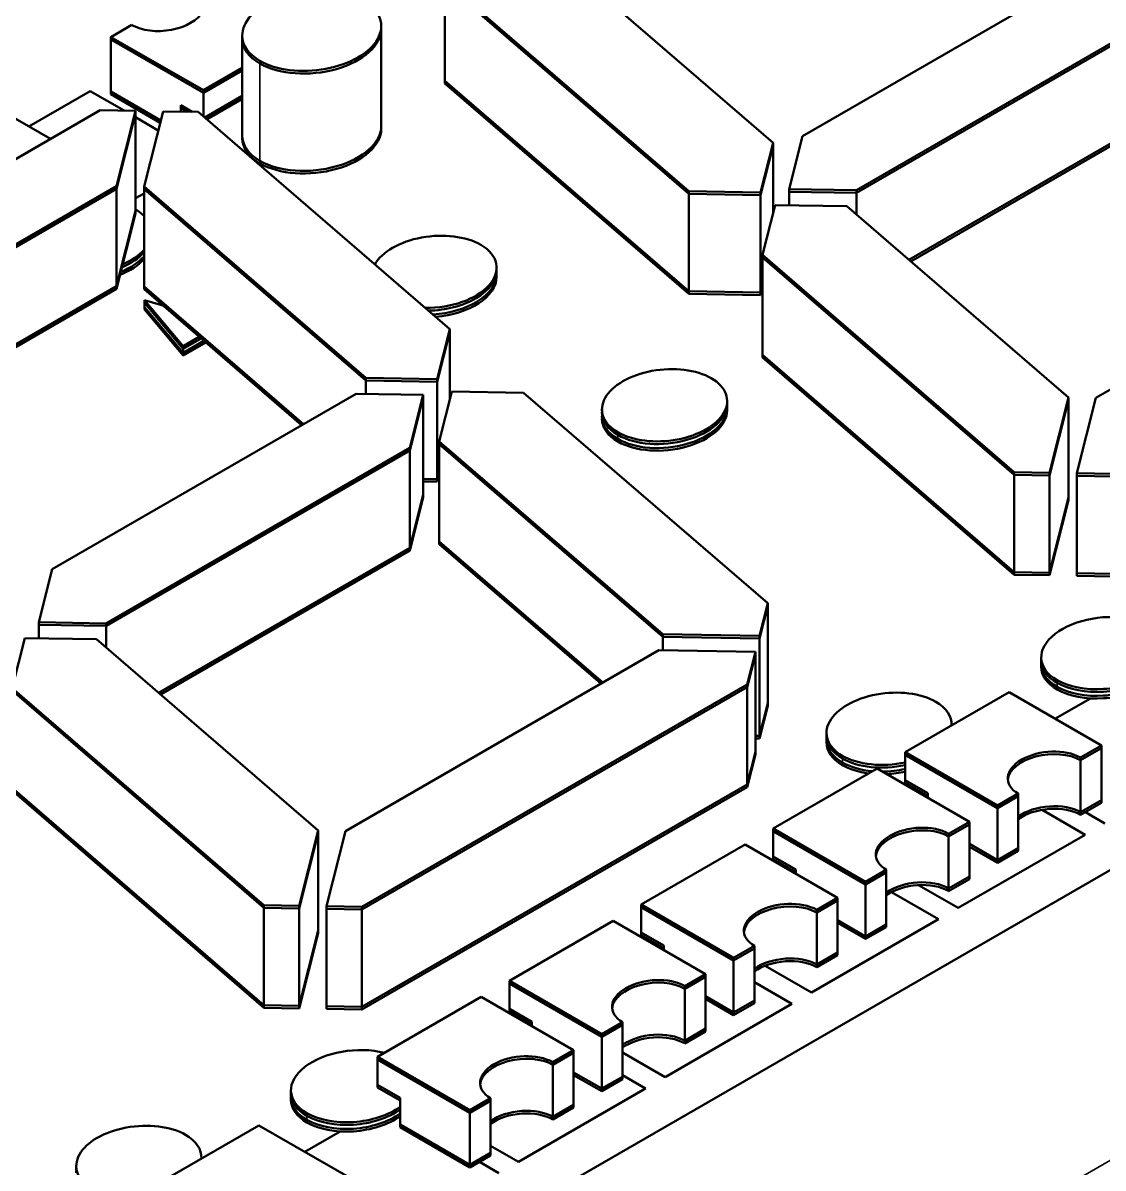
# Model space of a CAD drawing. Header units: inches. Extents: x -20.7 to 49, y -43 to 17.2.
# Drawn here: x 15.621 to 17.184, y 11.837 to 13.495 of the extents above; entities that cross this region are included whole.
import ezdxf

# ---------------------------------------------------------------- set-up
doc = ezdxf.new("R2010")
doc.units = ezdxf.units.IN
doc.header["$MEASUREMENT"] = 0
doc.layers.add('Visible (ANSI)', color=7, linetype='Continuous', lineweight=50)
doc.layers.add('Visible Narrow (ANSI)', color=7, linetype='Continuous', lineweight=35)

msp = doc.modelspace()

# ---------------------------------------------------------------- linework, layer by layer
at = {"layer": 'Visible (ANSI)'}
for p, q in [((16.3834, 13.6003), (16.7069, 13.3211)), ((16.7493, 13.3306), (17.189, 13.5845)), ((16.5849, 13.2509), (16.2316, 13.5554)), ((16.2316, 13.5554), (16.2316, 13.4108)), ((16.5849, 13.247), (16.2316, 13.5516)), ((16.2316, 13.5516), (16.2316, 13.4069)), ((17.2671, 13.5061), (16.8274, 13.2523)), ((17.2671, 13.5023), (16.8274, 13.2484)), ((15.7487, 13.4741), (15.7788, 13.4915)), ((16.1398, 13.4899), (16.1398, 13.3452)), ((16.1398, 13.4861), (16.1398, 13.3414)), ((15.8824, 13.397), (15.7487, 13.4741)), ((15.7487, 13.4741), (15.7487, 13.395)), ((15.8824, 13.3931), (15.7487, 13.4703)), ((15.7487, 13.4703), (15.7487, 13.3912)), ((15.9387, 13.4763), (15.9387, 13.3316)), ((15.9387, 13.4724), (15.9387, 13.3278)), ((15.8824, 13.397), (15.9387, 13.4295)), ((15.8824, 13.3931), (15.9387, 13.4256)), ((16.2316, 13.4108), (16.5849, 13.1062)), ((15.6299, 13.3445), (15.7187, 13.3957)), ((15.7187, 13.3957), (15.7676, 13.3675)), ((15.7487, 13.395), (15.8207, 13.3535)), ((15.8824, 13.3593), (15.8824, 13.397)), ((16.2316, 13.4069), (16.5849, 13.1023)), ((15.7487, 13.3912), (15.8198, 13.3501)), ((15.8824, 13.3593), (15.8824, 13.3931)), ((15.9387, 13.389), (15.8844, 13.3576)), ((15.9387, 13.3851), (15.887, 13.3553)), ((15.9387, 13.3843), (15.8876, 13.3548)), ((15.1755, 13.0462), (15.7331, 13.3681)), ((15.6611, 13.3265), (15.577, 13.375)), ((15.7331, 13.3681), (15.7842, 13.3672)), ((15.7842, 13.3672), (15.7567, 13.2582)), ((15.7842, 13.3633), (15.7567, 13.2544)), ((15.7842, 13.3672), (15.7842, 13.2226)), ((15.7842, 13.3633), (15.7842, 13.2187)), ((15.7965, 13.2576), (15.824, 13.3665)), ((15.824, 13.3665), (15.875, 13.3657)), ((15.8496, 13.3661), (15.8496, 13.3754)), ((15.8496, 13.3754), (15.8661, 13.3658)), ((15.8496, 13.3661), (15.8496, 13.3715)), ((15.8496, 13.3715), (15.8592, 13.366)), ((15.875, 13.3657), (16.239, 13.0512)), ((16.9034, 13.1515), (17.2671, 13.3615)), ((15.7842, 13.3579), (15.817, 13.3389)), ((16.9061, 13.1492), (17.2671, 13.3576)), ((16.7299, 13.2539), (16.7493, 13.3306)), ((16.7069, 13.3211), (16.6888, 13.2491)), ((16.7069, 13.3172), (16.6888, 13.2453)), ((16.7069, 13.3211), (16.7069, 13.2192)), ((16.7069, 13.3172), (16.7069, 13.2192)), ((15.7567, 13.2582), (15.3036, 12.9966)), ((15.7567, 13.2544), (15.3036, 12.9928)), ((15.7567, 13.1136), (15.7567, 13.2582)), ((15.7567, 13.1097), (15.7567, 13.2544)), ((15.7965, 13.2478), (15.7842, 13.2406)), ((16.1173, 12.9807), (15.7965, 13.2576)), ((15.7965, 13.2576), (15.7965, 13.1129)), ((16.1173, 12.9769), (15.7965, 13.2537)), ((15.7965, 13.2537), (15.7965, 13.1091)), ((16.6888, 13.2491), (16.5849, 13.2509)), ((16.5849, 13.2509), (16.5849, 13.1062)), ((16.6888, 13.2453), (16.5849, 13.247)), ((16.5849, 13.247), (16.5849, 13.1023)), ((16.6888, 13.2491), (16.6888, 13.1045)), ((16.6888, 13.2453), (16.6888, 13.1006)), ((16.8274, 13.2523), (16.7299, 13.2539)), ((16.7299, 13.2539), (16.7299, 13.2306)), ((16.8274, 13.2484), (16.7299, 13.2501)), ((16.7299, 13.2501), (16.7299, 13.2306)), ((16.8274, 13.2523), (16.8274, 13.2171)), ((16.8274, 13.2484), (16.8274, 13.2171)), ((16.6917, 13.1587), (16.7099, 13.2309)), ((16.7099, 13.2309), (16.8134, 13.2292)), ((16.8134, 13.2292), (17.1342, 12.9524)), ((15.7567, 13.1136), (15.7842, 13.2226)), ((15.7567, 13.1097), (15.7842, 13.2187)), ((17.174, 12.9517), (17.6271, 13.2133)), ((17.0556, 12.8442), (16.6917, 13.1587)), ((16.6917, 13.1587), (16.6917, 13.014)), ((17.0556, 12.8404), (16.6917, 13.1548)), ((16.6917, 13.1548), (16.6917, 13.0102)), ((16.3067, 13.1307), (16.3067, 13.1403)), ((16.3067, 13.1268), (16.3067, 13.1365)), ((15.3844, 12.8986), (15.7567, 13.1136)), ((15.7965, 13.1129), (16.0272, 12.9137)), ((16.6888, 13.1045), (16.6917, 13.1159)), ((15.3871, 12.8963), (15.7567, 13.1097)), ((15.7965, 13.1091), (16.0246, 12.9122)), ((16.5849, 13.1062), (16.6888, 13.1045)), ((16.5849, 13.1023), (16.6888, 13.1006)), ((16.6888, 13.1006), (16.6917, 13.1121)), ((15.797, 13.0833), (15.797, 13.093)), ((15.797, 13.093), (15.8236, 13.0857)), ((15.853, 13.0265), (15.797, 13.093)), ((15.797, 13.0795), (15.797, 13.0891)), ((15.853, 13.0227), (15.797, 13.0891)), ((15.797, 13.0833), (15.853, 13.0169)), ((15.797, 13.0795), (15.853, 13.013)), ((16.239, 13.0512), (16.2208, 12.979)), ((16.239, 13.0474), (16.2208, 12.9751)), ((16.239, 12.9493), (16.239, 13.0512)), ((16.239, 12.9493), (16.239, 13.0474)), ((15.8765, 13.04), (15.853, 13.0265)), ((15.8791, 13.0377), (15.853, 13.0227)), ((15.853, 13.0169), (15.8832, 13.0343)), ((15.853, 13.013), (15.8858, 13.0319)), ((15.853, 13.0265), (15.853, 13.0169)), ((15.853, 13.0227), (15.853, 13.013)), ((18.4919, 13.0174), (15.8778, 11.5082)), ((16.6917, 13.014), (17.0556, 12.6996)), ((16.6917, 13.0102), (17.0556, 12.6957)), ((16.2208, 12.979), (16.1173, 12.9807)), ((16.1173, 12.9807), (16.1173, 12.9574)), ((16.2208, 12.9751), (16.1173, 12.9769)), ((16.1173, 12.9769), (16.1173, 12.9574)), ((16.2208, 12.979), (16.2208, 12.8343)), ((16.2208, 12.9751), (16.2208, 12.8305)), ((15.6636, 12.7038), (16.1033, 12.9576)), ((16.1033, 12.9576), (16.2007, 12.956)), ((16.2007, 12.956), (16.1814, 12.8793)), ((16.2007, 12.9522), (16.1814, 12.8754)), ((16.2007, 12.956), (16.2007, 12.8114)), ((16.2007, 12.9522), (16.2007, 12.8075)), ((16.2237, 12.8886), (16.2419, 12.9608)), ((16.2419, 12.9608), (16.3458, 12.9591)), ((16.3458, 12.9591), (16.699, 12.6545)), ((16.6403, 12.9376), (16.6403, 12.9472)), ((17.1342, 12.9524), (17.1067, 12.8434)), ((17.1342, 12.9485), (17.1067, 12.8395)), ((17.1342, 12.9524), (17.1342, 12.8077)), ((17.1342, 12.9485), (17.1342, 12.8038)), ((17.1465, 12.8427), (17.174, 12.9517)), ((16.4593, 12.9253), (16.4593, 12.9349)), ((16.4593, 12.9214), (16.4593, 12.9311)), ((16.6403, 12.9337), (16.6403, 12.9433)), ((16.5472, 12.6096), (16.2237, 12.8886)), ((16.2237, 12.8886), (16.2237, 12.7439)), ((16.5472, 12.6058), (16.2237, 12.8847)), ((16.2237, 12.8847), (16.2237, 12.74)), ((16.1814, 12.8793), (15.7417, 12.6254)), ((16.1814, 12.8754), (15.7417, 12.6216)), ((16.1814, 12.7346), (16.1814, 12.8793)), ((16.1814, 12.7308), (16.1814, 12.8754)), ((16.2007, 12.8347), (16.2208, 12.8343)), ((16.2007, 12.8308), (16.2208, 12.8305)), ((16.2208, 12.8343), (16.2237, 12.8458)), ((16.2208, 12.8305), (16.2237, 12.8419)), ((17.1067, 12.8434), (17.0556, 12.8442)), ((17.0556, 12.8442), (17.0556, 12.6996)), ((17.1067, 12.8395), (17.0556, 12.8404)), ((17.0556, 12.8404), (17.0556, 12.6957)), ((17.1067, 12.8434), (17.1067, 12.6987)), ((17.1067, 12.8395), (17.1067, 12.6949)), ((17.1976, 12.8419), (17.1465, 12.8427)), ((17.1465, 12.8427), (17.1465, 12.6981)), ((17.1976, 12.838), (17.1465, 12.8389)), ((17.1465, 12.8389), (17.1465, 12.6942)), ((16.1814, 12.7346), (16.2007, 12.8114)), ((16.1814, 12.7308), (16.2007, 12.8075)), ((17.1067, 12.6987), (17.1342, 12.8077)), ((17.1067, 12.6949), (17.1342, 12.8038)), ((15.8177, 12.5247), (16.1814, 12.7346)), ((16.2237, 12.7439), (16.4605, 12.5397)), ((16.2237, 12.74), (16.4578, 12.5382)), ((15.8204, 12.5224), (16.1814, 12.7308)), ((15.6442, 12.6271), (15.6636, 12.7038)), ((17.0556, 12.6996), (17.1067, 12.6987)), ((17.1465, 12.6981), (17.1976, 12.6972)), ((17.0556, 12.6957), (17.1067, 12.6949)), ((17.1465, 12.6942), (17.1976, 12.6933)), ((16.699, 12.6545), (16.6871, 12.6073)), ((16.699, 12.6506), (16.6871, 12.6035)), ((16.699, 12.5098), (16.699, 12.6545)), ((16.699, 12.506), (16.699, 12.6506)), ((15.7417, 12.6254), (15.6442, 12.6271)), ((15.6442, 12.6271), (15.6442, 12.6037)), ((15.7417, 12.6216), (15.6442, 12.6232)), ((15.6442, 12.6232), (15.6442, 12.6037)), ((15.7417, 12.6254), (15.7417, 12.5903)), ((15.7417, 12.6216), (15.7417, 12.5903)), ((15.6059, 12.5318), (15.6242, 12.6041)), ((15.6242, 12.6041), (15.7277, 12.6023)), ((15.7277, 12.6023), (16.0484, 12.3255)), ((16.6871, 12.6073), (16.5472, 12.6096)), ((16.5472, 12.6096), (16.5472, 12.5863)), ((16.6871, 12.6035), (16.5472, 12.6058)), ((16.5472, 12.6058), (16.5472, 12.5863)), ((16.6871, 12.6073), (16.6871, 12.4627)), ((16.6871, 12.6035), (16.6871, 12.4588)), ((16.0882, 12.3248), (16.5413, 12.5864)), ((16.5413, 12.5864), (16.6813, 12.5841)), ((16.6813, 12.5841), (16.6694, 12.5369)), ((16.6813, 12.5841), (16.6813, 12.4394)), ((16.6813, 12.5802), (16.6694, 12.5331)), ((16.6813, 12.5802), (16.6813, 12.4356)), ((17.0949, 12.5665), (17.0949, 12.5762)), ((17.0949, 12.5627), (17.0949, 12.5723)), ((16.6694, 12.5369), (16.1118, 12.215)), ((16.6694, 12.5331), (16.1118, 12.2112)), ((16.6694, 12.3923), (16.6694, 12.5369)), ((16.6694, 12.3884), (16.6694, 12.5331)), ((15.9699, 12.2174), (15.6059, 12.5318)), ((15.9699, 12.2135), (15.6059, 12.528)), ((17.0483, 12.5256), (16.8979, 12.4388)), ((17.0483, 12.5256), (17.1819, 12.4484)), ((17.1148, 12.4871), (17.1662, 12.5168)), ((16.6871, 12.4627), (16.699, 12.5098)), ((16.6871, 12.4588), (16.699, 12.506)), ((16.7842, 12.457), (16.7842, 12.4666)), ((16.9653, 12.4776), (16.9653, 12.4789)), ((16.6813, 12.4628), (16.6871, 12.4627)), ((16.6813, 12.4589), (16.6871, 12.4588)), ((16.7842, 12.4531), (16.7842, 12.4628)), ((16.6694, 12.3923), (16.6813, 12.4394)), ((16.6694, 12.3884), (16.6813, 12.4356)), ((16.8979, 12.4388), (17.0316, 12.3616)), ((16.8979, 12.4388), (16.8979, 12.3983)), ((16.8979, 12.4349), (17.0316, 12.3578)), ((16.8979, 12.4349), (16.8979, 12.3944)), ((17.1819, 12.4484), (17.1518, 12.4311)), ((17.1819, 12.4446), (17.1518, 12.4272)), ((17.1819, 12.4484), (17.1819, 12.3693)), ((17.1819, 12.4446), (17.1819, 12.3655)), ((17.1518, 12.4311), (17.1518, 12.352)), ((17.1518, 12.4272), (17.1518, 12.3481)), ((16.8573, 12.4153), (16.707, 12.3285)), ((16.8573, 12.4153), (16.991, 12.3382)), ((15.6059, 12.3872), (15.9699, 12.0727)), ((15.6059, 12.3833), (15.9699, 12.0689)), ((16.1118, 12.0704), (16.6694, 12.3923)), ((16.1118, 12.0665), (16.6694, 12.3884)), ((16.9307, 12.3794), (16.8979, 12.3983)), ((16.9307, 12.3755), (16.8979, 12.3944)), ((16.9239, 12.3769), (16.9261, 12.3782)), ((16.9307, 12.373), (16.9307, 12.3794)), ((16.9307, 12.373), (16.9307, 12.3755)), ((17.0616, 12.379), (17.0316, 12.3616)), ((17.0616, 12.3751), (17.0316, 12.3578)), ((17.0616, 12.2999), (17.0616, 12.379)), ((17.0616, 12.296), (17.0616, 12.3751)), ((17.1518, 12.352), (17.1819, 12.3693)), ((17.0316, 12.3616), (17.0316, 12.2825)), ((17.0316, 12.3578), (17.0316, 12.2787)), ((17.0962, 12.3554), (17.1585, 12.3195)), ((17.1518, 12.3481), (17.1819, 12.3655)), ((17.1869, 12.3359), (17.1588, 12.3521)), ((16.991, 12.3382), (16.9609, 12.3208)), ((16.991, 12.3343), (16.9609, 12.317)), ((16.991, 12.3382), (16.991, 12.2591)), ((16.991, 12.3343), (16.991, 12.2552)), ((16.0484, 12.3255), (16.021, 12.2165)), ((16.0484, 12.3216), (16.021, 12.2127)), ((16.0484, 12.3255), (16.0484, 12.1808)), ((16.0484, 12.3216), (16.0484, 12.177)), ((16.0608, 12.2159), (16.0882, 12.3248)), ((16.707, 12.3285), (16.8406, 12.2514)), ((16.707, 12.3285), (16.707, 12.288)), ((16.707, 12.3247), (16.8406, 12.2475)), ((16.707, 12.3247), (16.707, 12.2842)), ((16.9609, 12.3208), (16.9609, 12.2417)), ((16.9609, 12.317), (16.9609, 12.2379)), ((17.1585, 12.3195), (16.9748, 12.2134)), ((16.6664, 12.3051), (16.5161, 12.2183)), ((16.6664, 12.3051), (16.8001, 12.228)), ((17.0316, 12.2825), (16.991, 12.306)), ((17.0316, 12.2787), (16.991, 12.3021)), ((16.7398, 12.2691), (16.707, 12.288)), ((16.7398, 12.2653), (16.707, 12.2842)), ((17.0316, 12.2825), (17.0616, 12.2999)), ((17.0316, 12.2787), (17.0616, 12.296)), ((16.733, 12.2667), (16.7352, 12.2679)), ((16.7398, 12.2628), (16.7398, 12.2691)), ((16.8707, 12.2688), (16.8406, 12.2514)), ((16.8707, 12.1897), (16.8707, 12.2688)), ((16.7398, 12.2628), (16.7398, 12.2653)), ((16.8707, 12.2649), (16.8406, 12.2475)), ((16.8406, 12.2514), (16.8406, 12.1723)), ((16.8707, 12.1858), (16.8707, 12.2649)), ((16.9609, 12.2417), (16.991, 12.2591)), ((16.9609, 12.2379), (16.991, 12.2552)), ((16.8406, 12.2475), (16.8406, 12.1685)), ((16.8782, 12.2364), (16.9464, 12.197)), ((16.9748, 12.2134), (16.9174, 12.2465)), ((16.021, 12.2165), (15.9699, 12.2174)), ((15.9699, 12.2174), (15.9699, 12.0727)), ((16.5161, 12.2183), (16.6497, 12.1412)), ((16.5161, 12.2183), (16.5161, 12.1778)), ((16.8001, 12.228), (16.77, 12.2106)), ((16.8001, 12.2241), (16.77, 12.2067)), ((16.8001, 12.228), (16.8001, 12.1489)), ((16.8001, 12.2241), (16.8001, 12.145)), ((16.021, 12.2127), (15.9699, 12.2135)), ((15.9699, 12.2135), (15.9699, 12.0689)), ((16.021, 12.2165), (16.021, 12.0719)), ((16.021, 12.2127), (16.021, 12.068)), ((16.1118, 12.215), (16.0608, 12.2159)), ((16.0608, 12.2159), (16.0608, 12.0712)), ((16.1118, 12.2112), (16.0608, 12.212)), ((16.0608, 12.212), (16.0608, 12.0673)), ((16.1118, 12.215), (16.1118, 12.0704)), ((16.1118, 12.2112), (16.1118, 12.0665)), ((16.5161, 12.2145), (16.6497, 12.1373)), ((16.5161, 12.2145), (16.5161, 12.174)), ((16.77, 12.1315), (16.77, 12.2106)), ((16.77, 12.1277), (16.77, 12.2067)), ((16.4755, 12.1949), (16.3252, 12.1081)), ((16.4755, 12.1949), (16.6091, 12.1177)), ((16.9464, 12.197), (16.7626, 12.0909)), ((16.8406, 12.1723), (16.8001, 12.1957)), ((16.8406, 12.1685), (16.8001, 12.1919)), ((16.8406, 12.1723), (16.8707, 12.1897)), ((16.8406, 12.1685), (16.8707, 12.1858)), ((16.021, 12.0719), (16.0484, 12.1808)), ((16.021, 12.068), (16.0484, 12.177)), ((16.5488, 12.1589), (16.5161, 12.1778)), ((16.5488, 12.1551), (16.5161, 12.174)), ((16.5421, 12.1565), (16.5442, 12.1577)), ((16.5488, 12.1525), (16.5488, 12.1589)), ((16.5488, 12.1525), (16.5488, 12.1551)), ((16.6798, 12.1585), (16.6497, 12.1412)), ((16.6798, 12.1547), (16.6497, 12.1373)), ((16.6798, 12.1585), (16.6798, 12.0794)), ((16.6798, 12.1547), (16.6798, 12.0756)), ((16.6497, 12.1412), (16.6497, 12.0621)), ((16.6497, 12.1373), (16.6497, 12.0582)), ((16.77, 12.1315), (16.8001, 12.1489)), ((16.77, 12.1277), (16.8001, 12.145)), ((16.6091, 12.1177), (16.5791, 12.1004)), ((16.6091, 12.1177), (16.6091, 12.0387)), ((16.7626, 12.0909), (16.6953, 12.1298)), ((16.3252, 12.1081), (16.4588, 12.0309)), ((16.3252, 12.1081), (16.3252, 12.0676)), ((16.3252, 12.1042), (16.4588, 12.0271)), ((16.3252, 12.1042), (16.3252, 12.0637)), ((16.6091, 12.1139), (16.5791, 12.0965)), ((16.6091, 12.1139), (16.6091, 12.0348)), ((16.6798, 12.106), (16.7342, 12.0745)), ((16.2846, 12.0847), (16.1343, 11.9979)), ((16.2846, 12.0847), (16.4182, 12.0075)), ((16.5791, 12.0213), (16.5791, 12.1004)), ((16.5791, 12.0174), (16.5791, 12.0965)), ((16.6497, 12.0621), (16.6091, 12.0855)), ((15.9699, 12.0727), (16.021, 12.0719)), ((15.9699, 12.0689), (16.021, 12.068)), ((16.0608, 12.0712), (16.1118, 12.0704)), ((16.7342, 12.0745), (16.5505, 11.9684)), ((16.6497, 12.0582), (16.6091, 12.0817)), ((16.6497, 12.0621), (16.6798, 12.0794)), ((16.6497, 12.0582), (16.6798, 12.0756)), ((16.0608, 12.0673), (16.1118, 12.0665)), ((16.3579, 12.0487), (16.3252, 12.0676)), ((16.3579, 12.0448), (16.3252, 12.0637)), ((16.3511, 12.0462), (16.3533, 12.0475)), ((16.3579, 12.0423), (16.3579, 12.0487)), ((16.3579, 12.0423), (16.3579, 12.0448)), ((16.4889, 12.0483), (16.4588, 12.0309)), ((16.4889, 12.0444), (16.4588, 12.0271)), ((16.4889, 12.0483), (16.4889, 11.9692)), ((16.4889, 12.0444), (16.4889, 11.9654)), ((16.5791, 12.0213), (16.6091, 12.0387)), ((16.5791, 12.0174), (16.6091, 12.0348)), ((16.4588, 12.0309), (16.4588, 11.9519)), ((16.4588, 12.0271), (16.4588, 11.948)), ((16.4182, 12.0075), (16.3882, 11.9901)), ((16.4182, 12.0036), (16.3882, 11.9863)), ((16.4182, 12.0075), (16.4182, 11.9284)), ((16.4182, 12.0036), (16.4182, 11.9246)), ((16.5505, 11.9684), (16.4889, 12.004)), ((16.1343, 11.9979), (16.2679, 11.9207)), ((16.1343, 11.9979), (16.1343, 11.9574)), ((16.1343, 11.994), (16.2679, 11.9169)), ((16.1343, 11.994), (16.1343, 11.9535)), ((16.3882, 11.9111), (16.3882, 11.9901)), ((16.3882, 11.9072), (16.3882, 11.9863)), ((16.4588, 11.9519), (16.4182, 11.9753)), ((16.4588, 11.948), (16.4182, 11.9714)), ((16.4588, 11.9519), (16.4889, 11.9692)), ((16.4889, 11.9712), (16.5221, 11.9521)), ((16.167, 11.9385), (16.1343, 11.9574)), ((16.167, 11.9346), (16.1343, 11.9535)), ((16.5221, 11.9521), (16.3384, 11.846)), ((16.4588, 11.948), (16.4889, 11.9654)), ((16.0091, 11.9397), (16.0091, 11.9493)), ((16.0091, 11.9358), (16.0091, 11.9455)), ((16.167, 11.8999), (16.167, 11.9385)), ((16.298, 11.9381), (16.2679, 11.9207)), ((16.298, 11.9381), (16.298, 11.859)), ((16.167, 11.896), (16.167, 11.9346)), ((16.298, 11.9342), (16.2679, 11.9169)), ((16.2679, 11.9207), (16.2679, 11.8416)), ((16.298, 11.9342), (16.298, 11.8551)), ((16.3882, 11.9111), (16.4182, 11.9284)), ((16.3882, 11.9072), (16.4182, 11.9246)), ((16.2679, 11.9169), (16.2679, 11.8378)), ((15.9626, 11.8987), (15.8122, 11.8119)), ((15.9626, 11.8987), (16.0962, 11.8216)), ((16.0291, 11.8603), (16.0805, 11.8899)), ((16.2679, 11.8416), (16.167, 11.8999)), ((16.2679, 11.8378), (16.167, 11.896)), ((16.3384, 11.846), (16.298, 11.8693)), ((16.2679, 11.8416), (16.298, 11.859)), ((16.2679, 11.8378), (16.298, 11.8551)), ((15.6985, 11.8302), (15.6985, 11.8398)), ((15.8795, 11.8508), (15.8795, 11.8521)), ((16.2818, 11.8458), (16.31, 11.8296))]:
    msp.add_line(p, q, dxfattribs=at)
for centre, major_axis, start_param, end_param in [((15.8239, 13.5175), (0.0602, 0.0061), 3.811058, 6.952651), ((16.0392, 13.4831), (-0.1004, -0.0101), 3.811058, 6.952651), ((16.0392, 13.4831), (0.1004, 0.0101), 3.811058, 6.952651), ((16.0392, 13.4792), (0.1004, 0.0101), 3.811058, 6.226009), ((16.0392, 13.4792), (-0.1004, -0.0101), 6.226009, 6.952651), ((16.0392, 13.3384), (-0.1004, -0.0101), 0.669466, 3.084416), ((16.0392, 13.3384), (0.1004, 0.0101), 3.084416, 3.811058), ((16.0392, 13.3346), (0.1004, 0.0101), 3.084416, 3.811058), ((16.0392, 13.3346), (-0.1004, -0.0101), 0.669466, 3.084416), ((15.7166, 13.1853), (-0.0904, -0.0091), 3.811058, 3.812943), ((15.7166, 13.1853), (0.0904, 0.0091), 0.432826, 0.669466), ((16.2162, 13.1342), (-0.0904, -0.0091), 3.811058, 5.900315), ((15.7166, 13.1814), (0.0904, 0.0091), 5.212164, 5.736006), ((15.7166, 13.1853), (0.0904, 0.0091), 5.226427, 5.736006), ((16.2162, 13.1342), (0.0904, 0.0091), 4.51346, 6.952651), ((15.7166, 13.1718), (-0.0904, -0.0091), 2.03564, 2.594414), ((15.7166, 13.1756), (-0.0904, -0.0091), 2.049494, 2.594414), ((16.2162, 13.1303), (0.0904, 0.0091), 4.563113, 6.226009), ((16.2162, 13.1246), (-0.0904, -0.0091), 1.492751, 3.084416), ((16.2162, 13.1207), (-0.0904, -0.0091), 1.538443, 3.084416), ((16.5498, 12.9411), (-0.0904, -0.0091), 3.811058, 6.952651), ((16.5498, 12.9411), (0.0904, 0.0091), 3.811058, 6.952651), ((16.5498, 12.9372), (-0.0904, -0.0091), 6.226009, 6.952651), ((16.5498, 12.9372), (0.0904, 0.0091), 3.811058, 6.226009), ((16.5498, 12.9314), (-0.0904, -0.0091), 0.669466, 3.084416), ((16.5498, 12.9276), (-0.0904, -0.0091), 0.669466, 3.084416), ((16.5498, 12.9314), (0.0904, 0.0091), 3.084416, 3.811058), ((16.5498, 12.9276), (0.0904, 0.0091), 3.084416, 3.811058), ((17.1854, 12.5823), (-0.0904, -0.0091), 4.139899, 6.952651), ((17.1854, 12.5784), (-0.0904, -0.0091), 6.226009, 6.952651), ((17.1854, 12.5727), (0.0904, 0.0091), 3.084416, 3.811058), ((17.1854, 12.5688), (0.0904, 0.0091), 3.084416, 3.811058), ((17.1854, 12.5823), (0.0904, 0.0091), 3.811058, 5.494395), ((17.1854, 12.5784), (0.0904, 0.0091), 3.811058, 5.494395), ((17.1854, 12.5727), (-0.0904, -0.0091), 0.669466, 2.352803), ((17.1854, 12.5688), (-0.0904, -0.0091), 0.669466, 2.352803), ((16.8747, 12.4728), (-0.0904, -0.0091), 3.811058, 6.952651), ((16.8747, 12.4728), (0.0904, 0.0091), 6.201484, 6.952651), ((16.8747, 12.4689), (-0.0904, -0.0091), 6.226009, 6.952651), ((16.8747, 12.4631), (0.0904, 0.0091), 3.084416, 3.811058), ((16.8747, 12.4593), (0.0904, 0.0091), 3.084416, 3.811058), ((16.8747, 12.4728), (0.0904, 0.0091), 3.811058, 4.914351), ((17.1067, 12.405), (0.0602, 0.0061), 0.669466, 3.811058), ((17.1067, 12.4012), (0.0602, 0.0061), 0.669466, 3.028639), ((16.8747, 12.4689), (0.0904, 0.0091), 3.811058, 4.914351), ((16.8747, 12.4631), (-0.0904, -0.0091), 0.669466, 1.24419), ((16.8747, 12.4593), (-0.0904, -0.0091), 0.669466, 1.179318), ((16.8747, 12.4631), (-0.0904, -0.0091), 1.406664, 1.772758), ((16.8747, 12.4593), (-0.0904, -0.0091), 1.477429, 1.772758), ((17.1067, 12.3259), (-0.0602, -0.0061), 3.811058, 5.499366), ((17.1067, 12.3221), (-0.0602, -0.0061), 3.811058, 5.499366), ((16.9158, 12.2948), (0.0602, 0.0061), 0.669466, 3.811058), ((16.9158, 12.2909), (0.0602, 0.0061), 0.669466, 3.028639), ((16.9158, 12.2157), (-0.0602, -0.0061), 3.811058, 5.499366), ((16.9158, 12.2119), (-0.0602, -0.0061), 3.811058, 5.499366), ((16.7249, 12.1846), (0.0602, 0.0061), 0.669466, 3.811058), ((16.7249, 12.1807), (0.0602, 0.0061), 0.669466, 3.028639), ((16.7249, 12.1055), (-0.0602, -0.0061), 3.811058, 5.499366), ((16.7249, 12.1016), (-0.0602, -0.0061), 3.811058, 5.499366), ((16.534, 12.0743), (0.0602, 0.0061), 0.669466, 3.811058), ((16.534, 12.0705), (0.0602, 0.0061), 0.669466, 3.028639), ((16.534, 11.9953), (-0.0602, -0.0061), 3.811058, 5.499366), ((16.534, 11.9914), (-0.0602, -0.0061), 3.811058, 5.499366), ((16.0997, 11.9555), (-0.0904, -0.0091), 4.139793, 6.952651), ((16.3431, 11.9641), (0.0602, 0.0061), 0.669466, 3.811058), ((16.3431, 11.9603), (0.0602, 0.0061), 0.669466, 3.028639), ((16.0997, 11.9516), (-0.0904, -0.0091), 6.226009, 6.952651), ((16.0997, 11.9458), (0.0904, 0.0091), 3.084416, 3.811058), ((16.0997, 11.942), (0.0904, 0.0091), 3.084416, 3.811058), ((16.0997, 11.9555), (0.0904, 0.0091), 3.811058, 5.494395), ((16.0997, 11.9516), (0.0904, 0.0091), 3.811058, 5.494395), ((16.3431, 11.885), (-0.0602, -0.0061), 3.811058, 5.499366), ((16.0997, 11.9458), (-0.0904, -0.0091), 0.669466, 2.352803), ((16.0997, 11.942), (-0.0904, -0.0091), 0.669466, 2.352803), ((16.3431, 11.8812), (-0.0602, -0.0061), 3.811058, 5.499366), ((15.789, 11.8459), (-0.0904, -0.0091), 3.811058, 6.952651), ((15.789, 11.8459), (0.0904, 0.0091), 6.201484, 6.952651)]:
    msp.add_ellipse(centre, major_axis=major_axis, ratio=0.569494, start_param=start_param, end_param=end_param, dxfattribs=at)
at = {"layer": 'Visible Narrow (ANSI)'}
for p, q in [((15.9641, 13.295), (15.9641, 13.4397)), ((15.9641, 13.2912), (15.9641, 13.4358)), ((16.4822, 12.8924), (16.4822, 12.902)), ((16.4822, 12.8885), (16.4822, 12.8982)), ((18.537, 12.6231), (16.6548, 11.5364)), ((17.1177, 12.5336), (17.1177, 12.5432)), ((17.1177, 12.5297), (17.1177, 12.5394)), ((16.8071, 12.4241), (16.8071, 12.4337)), ((16.8071, 12.4202), (16.8071, 12.4299)), ((16.032, 11.9068), (16.032, 11.9164)), ((16.032, 11.9029), (16.032, 11.9125))]:
    msp.add_line(p, q, dxfattribs=at)

doc.saveas('drawing.dxf')
